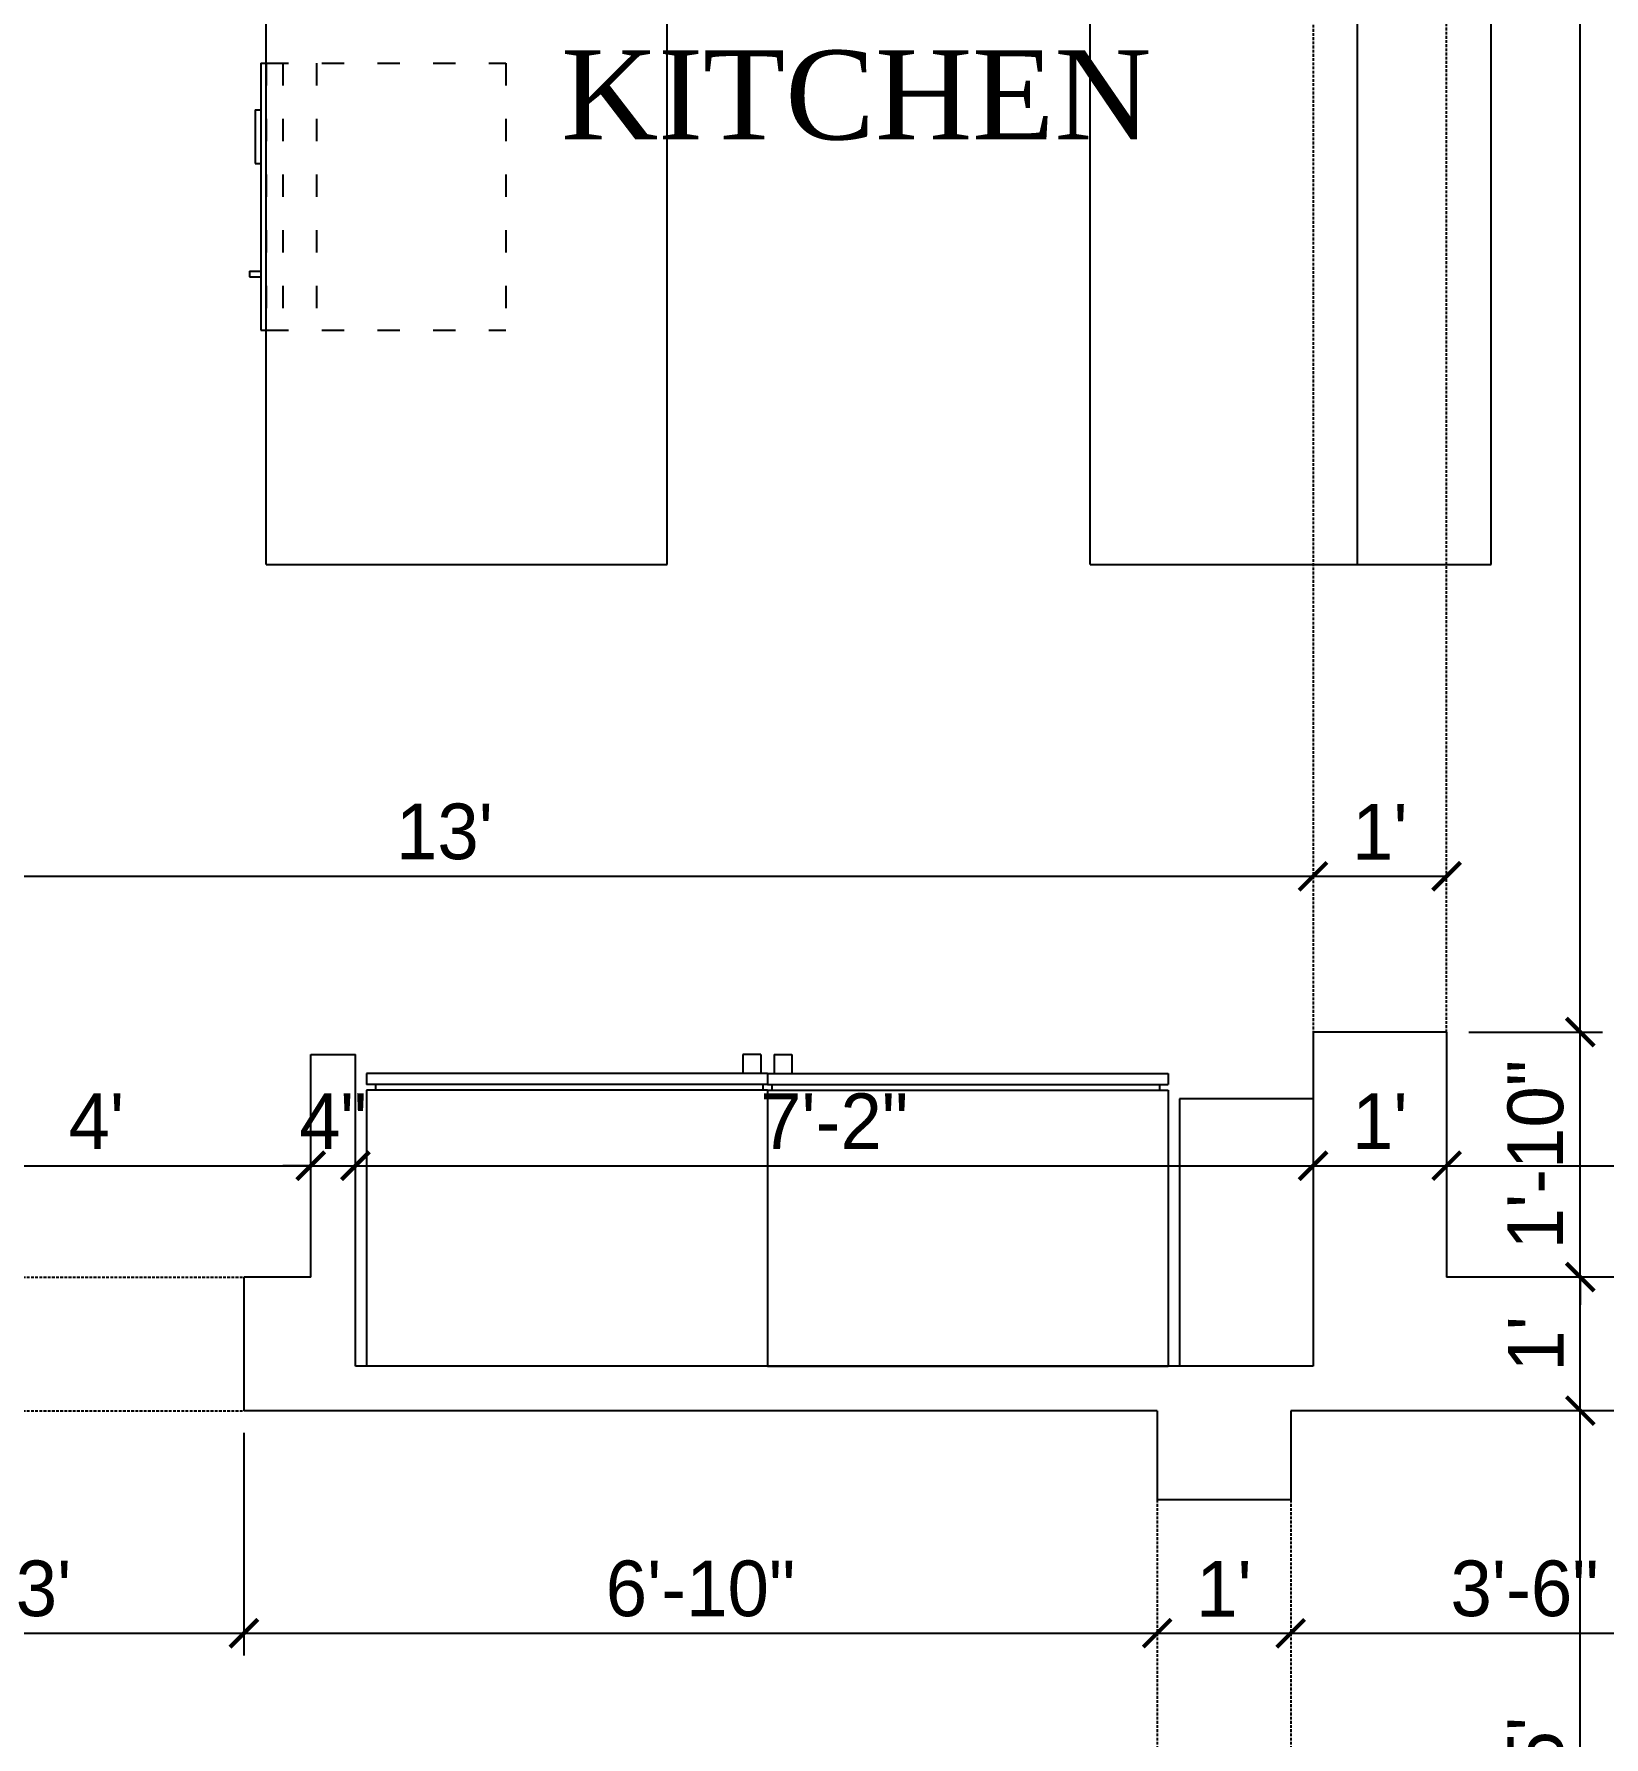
# Model space of a CAD drawing. Header units: inches. Extents: x 0 to 22102, y -19958 to 0.
# Drawn here: x 10153.5 to 10294.5, y -9934.5 to -9781.5 of the extents above; entities that cross this region are included whole.
import ezdxf

# ---------------------------------------------------------------- set-up
doc = ezdxf.new("R2010")
doc.units = ezdxf.units.IN
doc.header["$MEASUREMENT"] = 0
doc.linetypes.add('HIDDEN', pattern=[0.375, 0.25, -0.125])
doc.linetypes.add('SMALL', pattern=[5, 2, -3])
for name, color, linetype in [('CABINETS', 2, 'Continuous'), ('DIM-EXT', 5, 'Continuous'), ('DIM-INT', 5, 'Continuous'), ('HEADER-INT', 5, 'HIDDEN'), ('PLUMBING', 1, 'Continuous'), ('TEXTL', 3, 'Continuous'), ('WALL-INT', 4, 'Continuous')]:
    doc.layers.add(name, color=color, linetype=linetype)
doc.styles.add('TITLE-1', font='BOOKOS.TTF', dxfattribs={"height": 5})
doc.dimstyles.new('Ideal', dxfattribs={"dimscale": 0, "dimtxt": 5, "dimasz": 2.5, "dimexe": 2, "dimexo": 2, "dimgap": 1.5, "dimtad": 1, "dimdec": 4, "dimzin": 0, "dimdsep": 46, "dimlunit": 4, "dimtxsty": 'Standard', "dimblk": 'ARCHTICK', "dimcen": 2, "dimclrt": 1, "dimazin": 0, "dimtfac": 0.75, "dimtdec": 4, "dimtix": 1, "dimtofl": 0, "dimtmove": 2, "dimatfit": 3, "dimldrblk": 'OPEN30', "dimfxl": 1, "dimtolj": 1, "dimtzin": 0, "dimarcsym": 0})

# ---------------------------------------------------------------- blocks, each defined once
blk = doc.blocks.new('DISH WASHER')
at = {"linetype": 'SMALL'}
for p, q in [((0, 0), (-24, 0)), ((-24, -21.5), (-24, 0)), ((0, -21.5), (0, 0)), ((0, -17), (-24, -17)), ((0, -20), (-24, -20)), ((0, -21.5), (-24, -21.5))]:
    blk.add_line(p, q, dxfattribs=at)
for p, q in [((-24, -22), (-24, -21.5)), ((0, -22), (-24, -22)), ((-19.2, -23), (-19.2, -22)), ((-18.7, -22), (-19.2, -22)), ((-18.7, -23), (-18.7, -22)), ((-9, -22.5), (-9, -22)), ((-4.2, -22), (-9, -22)), ((-4.2, -22.5), (-9, -22.5)), ((-4.2, -22.5), (-4.2, -22)), ((0, -22), (0, -21.5)), ((-18.7, -23), (-19.2, -23))]:
    blk.add_line(p, q)
blk = doc.blocks.new('REFRIGERATOR')
for p, q in [((0.6, 28), (0.6, 26.3)), ((0.6, 28), (2.2, 28)), ((2.2, 28), (2.2, 26.3)), ((0, 26.3), (36, 26.3)), ((0, 26.3), (0, 25.3)), ((36, 26.3), (36, 25.3)), ((0, 25.3), (36, 25.3)), ((0, 24.8), (36, 24.8)), ((0, 24.8), (0, 0)), ((0.4, 25.3), (0.4, 24.8)), ((35.2, 25.3), (35.2, 24.8)), ((36, 24.8), (36, 0)), ((0, 0), (36, 0))]:
    blk.add_line(p, q)
blk = doc.blocks.new('_ArchTick')
at = {"color": 0, "linetype": 'ByBlock', "lineweight": 100, "const_width": 0.15}
blk.add_lwpolyline([(-0.5, -0.5), (0.5, 0.5)], dxfattribs=at)
blk = doc.blocks.new('*D235')
at = {"layer": 'Defpoints', "color": 0, "transparency": 16777216}
for p in [(10604.39, -9550.38), (10604.39, -9550.38), (9724.39, -9887.18)]:
    blk.add_point(p, dxfattribs=at)
at = {"layer": 'DIM-EXT', "color": 0, "lineweight": -2, "transparency": 16777216}
for p, q in [((9724.39, -9885.18), (9724.39, -9548.38)), ((9724.39, -9550.38), (10604.39, -9550.38))]:
    blk.add_line(p, q, dxfattribs=at)
at = {"layer": 'DIM-EXT', "color": 0, "lineweight": -2, "transparency": 16777216, "xscale": 2.5, "yscale": 2.5, "zscale": 2.5, "rotation": 180}
blk.add_blockref('_ArchTick', (9724.39, -9550.38), dxfattribs=at)
at = {"layer": 'DIM-EXT', "color": 0, "lineweight": -2, "transparency": 16777216, "xscale": 2.5, "yscale": 2.5, "zscale": 2.5}
blk.add_blockref('_ArchTick', (10604.39, -9550.38), dxfattribs=at)
at = {"layer": 'DIM-EXT', "color": 1, "transparency": 16777216, "insert": (10164.39, -9546.38), "char_height": 5, "attachment_point": 5}
blk.add_mtext('\\A1;73\'-4"', dxfattribs=at)
blk = doc.blocks.new('_Open30')
at = {"color": 0, "linetype": 'ByBlock', "lineweight": -2}
for p, q in [((-1, 0.268), (0, 0)), ((0, 0), (-1, -0.268)), ((0, 0), (-1, 0))]:
    blk.add_line(p, q, dxfattribs=at)
blk = doc.blocks.new('*D518')
at = {"layer": 'Defpoints', "color": 0, "transparency": 16777216}
for p in [(10136.39, -9905.18), (10172.39, -9905.18), (10172.39, -9925.18)]:
    blk.add_point(p, dxfattribs=at)
at = {"layer": 'DIM-INT', "color": 0, "lineweight": -2, "transparency": 16777216}
for p, q in [((10136.39, -9907.18), (10136.39, -9927.18)), ((10172.39, -9907.18), (10172.39, -9927.18)), ((10136.39, -9925.18), (10172.39, -9925.18))]:
    blk.add_line(p, q, dxfattribs=at)
at = {"layer": 'DIM-INT', "color": 0, "lineweight": -2, "transparency": 16777216, "xscale": 2.5, "yscale": 2.5, "zscale": 2.5, "rotation": 180}
blk.add_blockref('_ArchTick', (10136.39, -9925.18), dxfattribs=at)
at = {"layer": 'DIM-INT', "color": 0, "lineweight": -2, "transparency": 16777216, "xscale": 2.5, "yscale": 2.5, "zscale": 2.5}
blk.add_blockref('_ArchTick', (10172.39, -9925.18), dxfattribs=at)
at = {"layer": 'DIM-INT', "color": 1, "transparency": 16777216, "insert": (10154.39, -9921.18), "char_height": 5, "attachment_point": 5}
blk.add_mtext("\\A1;3'", dxfattribs=at)
blk = doc.blocks.new('*D519')
at = {"layer": 'Defpoints', "color": 0, "transparency": 16777216}
for p in [(10172.39, -9905.18), (10254.39, -9925.18), (10254.39, -9925.18)]:
    blk.add_point(p, dxfattribs=at)
at = {"layer": 'DIM-INT', "color": 0, "lineweight": -2, "transparency": 16777216}
for p, q in [((10172.39, -9907.18), (10172.39, -9927.18)), ((10172.39, -9925.18), (10254.39, -9925.18))]:
    blk.add_line(p, q, dxfattribs=at)
at = {"layer": 'DIM-INT', "color": 0, "lineweight": -2, "transparency": 16777216, "xscale": 2.5, "yscale": 2.5, "zscale": 2.5, "rotation": 180}
blk.add_blockref('_ArchTick', (10172.39, -9925.18), dxfattribs=at)
at = {"layer": 'DIM-INT', "color": 0, "lineweight": -2, "transparency": 16777216, "xscale": 2.5, "yscale": 2.5, "zscale": 2.5}
blk.add_blockref('_ArchTick', (10254.39, -9925.18), dxfattribs=at)
at = {"layer": 'DIM-INT', "color": 1, "transparency": 16777216, "insert": (10213.39, -9921.18), "char_height": 5, "attachment_point": 5}
blk.add_mtext('\\A1;6\'-10"', dxfattribs=at)
blk = doc.blocks.new('*D520')
at = {"layer": 'Defpoints', "color": 0, "transparency": 16777216}
for p in [(10254.39, -9925.18), (10266.39, -9925.18), (10266.39, -9925.18)]:
    blk.add_point(p, dxfattribs=at)
at = {"layer": 'DIM-INT', "color": 0, "lineweight": -2, "transparency": 16777216}
blk.add_line((10254.39, -9925.18), (10266.39, -9925.18), dxfattribs=at)
at = {"layer": 'DIM-INT', "color": 0, "lineweight": -2, "transparency": 16777216, "xscale": 2.5, "yscale": 2.5, "zscale": 2.5, "rotation": 180}
blk.add_blockref('_ArchTick', (10254.39, -9925.18), dxfattribs=at)
at = {"layer": 'DIM-INT', "color": 0, "lineweight": -2, "transparency": 16777216, "xscale": 2.5, "yscale": 2.5, "zscale": 2.5}
blk.add_blockref('_ArchTick', (10266.39, -9925.18), dxfattribs=at)
at = {"layer": 'DIM-INT', "color": 1, "transparency": 16777216, "insert": (10260.39, -9921.18), "char_height": 5, "attachment_point": 5}
blk.add_mtext("\\A1;1'", dxfattribs=at)
blk = doc.blocks.new('*D521')
at = {"layer": 'Defpoints', "color": 0, "transparency": 16777216}
for p in [(10308.39, -9905.18), (10266.39, -9925.18), (10308.39, -9925.18)]:
    blk.add_point(p, dxfattribs=at)
at = {"layer": 'DIM-INT', "color": 0, "lineweight": -2, "transparency": 16777216}
for p, q in [((10308.39, -9907.18), (10308.39, -9927.18)), ((10266.39, -9925.18), (10308.39, -9925.18))]:
    blk.add_line(p, q, dxfattribs=at)
at = {"layer": 'DIM-INT', "color": 0, "lineweight": -2, "transparency": 16777216, "xscale": 2.5, "yscale": 2.5, "zscale": 2.5, "rotation": 180}
blk.add_blockref('_ArchTick', (10266.39, -9925.18), dxfattribs=at)
at = {"layer": 'DIM-INT', "color": 0, "lineweight": -2, "transparency": 16777216, "xscale": 2.5, "yscale": 2.5, "zscale": 2.5}
blk.add_blockref('_ArchTick', (10308.39, -9925.18), dxfattribs=at)
at = {"layer": 'DIM-INT', "color": 1, "transparency": 16777216, "insert": (10287.39, -9921.18), "char_height": 5, "attachment_point": 5}
blk.add_mtext('\\A1;3\'-6"', dxfattribs=at)
blk = doc.blocks.new('*D395')
at = {"layer": 'Defpoints', "color": 0, "transparency": 16777216}
for p in [(10130.39, -9883.18), (10178.39, -9883.18), (10178.39, -9883.18)]:
    blk.add_point(p, dxfattribs=at)
at = {"layer": 'DIM-INT', "color": 0, "lineweight": -2, "transparency": 16777216}
blk.add_line((10130.39, -9883.18), (10178.39, -9883.18), dxfattribs=at)
at = {"layer": 'DIM-INT', "color": 0, "lineweight": -2, "transparency": 16777216, "xscale": 2.5, "yscale": 2.5, "zscale": 2.5, "rotation": 180}
blk.add_blockref('_ArchTick', (10130.39, -9883.18), dxfattribs=at)
at = {"layer": 'DIM-INT', "color": 0, "lineweight": -2, "transparency": 16777216, "xscale": 2.5, "yscale": 2.5, "zscale": 2.5}
blk.add_blockref('_ArchTick', (10178.39, -9883.18), dxfattribs=at)
at = {"layer": 'DIM-INT', "color": 1, "transparency": 16777216, "insert": (10159.13, -9879.18), "char_height": 5, "attachment_point": 5}
blk.add_mtext("\\A1;4'", dxfattribs=at)
blk = doc.blocks.new('*D396')
at = {"layer": 'Defpoints', "color": 0, "transparency": 16777216}
for p in [(10178.39, -9883.18), (10182.39, -9883.18), (10182.39, -9883.18)]:
    blk.add_point(p, dxfattribs=at)
at = {"layer": 'DIM-INT', "color": 0, "lineweight": -2, "transparency": 16777216}
for p, q in [((10178.39, -9883.18), (10175.89, -9883.18)), ((10178.39, -9883.18), (10182.39, -9883.18)), ((10182.39, -9883.18), (10184.89, -9883.18))]:
    blk.add_line(p, q, dxfattribs=at)
at = {"layer": 'DIM-INT', "color": 0, "lineweight": -2, "transparency": 16777216, "xscale": 2.5, "yscale": 2.5, "zscale": 2.5}
blk.add_blockref('_ArchTick', (10178.39, -9883.18), dxfattribs=at)
at = {"layer": 'DIM-INT', "color": 0, "lineweight": -2, "transparency": 16777216, "xscale": 2.5, "yscale": 2.5, "zscale": 2.5, "rotation": 180}
blk.add_blockref('_ArchTick', (10182.39, -9883.18), dxfattribs=at)
at = {"layer": 'DIM-INT', "color": 1, "transparency": 16777216, "insert": (10180.39, -9879.18), "char_height": 5, "attachment_point": 5}
blk.add_mtext('\\A1;4"', dxfattribs=at)
blk = doc.blocks.new('*D397')
at = {"layer": 'Defpoints', "color": 0, "transparency": 16777216}
for p in [(10182.39, -9883.18), (10268.39, -9883.18), (10268.39, -9883.18)]:
    blk.add_point(p, dxfattribs=at)
at = {"layer": 'DIM-INT', "color": 0, "lineweight": -2, "transparency": 16777216}
blk.add_line((10182.39, -9883.18), (10268.39, -9883.18), dxfattribs=at)
at = {"layer": 'DIM-INT', "color": 0, "lineweight": -2, "transparency": 16777216, "xscale": 2.5, "yscale": 2.5, "zscale": 2.5, "rotation": 180}
blk.add_blockref('_ArchTick', (10182.39, -9883.18), dxfattribs=at)
at = {"layer": 'DIM-INT', "color": 0, "lineweight": -2, "transparency": 16777216, "xscale": 2.5, "yscale": 2.5, "zscale": 2.5}
blk.add_blockref('_ArchTick', (10268.39, -9883.18), dxfattribs=at)
at = {"layer": 'DIM-INT', "color": 1, "transparency": 16777216, "insert": (10225.39, -9879.18), "char_height": 5, "attachment_point": 5}
blk.add_mtext('\\A1;7\'-2"', dxfattribs=at)
blk = doc.blocks.new('*D398')
at = {"layer": 'Defpoints', "color": 0, "transparency": 16777216}
for p in [(10268.39, -9883.18), (10280.39, -9883.18), (10280.39, -9883.18)]:
    blk.add_point(p, dxfattribs=at)
at = {"layer": 'DIM-INT', "color": 0, "lineweight": -2, "transparency": 16777216}
blk.add_line((10268.39, -9883.18), (10280.39, -9883.18), dxfattribs=at)
at = {"layer": 'DIM-INT', "color": 0, "lineweight": -2, "transparency": 16777216, "xscale": 2.5, "yscale": 2.5, "zscale": 2.5, "rotation": 180}
blk.add_blockref('_ArchTick', (10268.39, -9883.18), dxfattribs=at)
at = {"layer": 'DIM-INT', "color": 0, "lineweight": -2, "transparency": 16777216, "xscale": 2.5, "yscale": 2.5, "zscale": 2.5}
blk.add_blockref('_ArchTick', (10280.39, -9883.18), dxfattribs=at)
at = {"layer": 'DIM-INT', "color": 1, "transparency": 16777216, "insert": (10274.39, -9879.18), "char_height": 5, "attachment_point": 5}
blk.add_mtext("\\A1;1'", dxfattribs=at)
blk = doc.blocks.new('*D399')
at = {"layer": 'Defpoints', "color": 0, "transparency": 16777216}
for p in [(10280.39, -9883.18), (10594.39, -9883.18), (10594.39, -9883.18)]:
    blk.add_point(p, dxfattribs=at)
at = {"layer": 'DIM-INT', "color": 0, "lineweight": -2, "transparency": 16777216}
blk.add_line((10280.39, -9883.18), (10594.39, -9883.18), dxfattribs=at)
at = {"layer": 'DIM-INT', "color": 0, "lineweight": -2, "transparency": 16777216, "xscale": 2.5, "yscale": 2.5, "zscale": 2.5, "rotation": 180}
blk.add_blockref('_ArchTick', (10280.39, -9883.18), dxfattribs=at)
at = {"layer": 'DIM-INT', "color": 0, "lineweight": -2, "transparency": 16777216, "xscale": 2.5, "yscale": 2.5, "zscale": 2.5}
blk.add_blockref('_ArchTick', (10594.39, -9883.18), dxfattribs=at)
at = {"layer": 'DIM-INT', "color": 1, "transparency": 16777216, "insert": (10437.39, -9879.18), "char_height": 5, "attachment_point": 5}
blk.add_mtext('\\A1;26\'-2"', dxfattribs=at)
blk = doc.blocks.new('*D406')
at = {"layer": 'Defpoints', "color": 0, "transparency": 16777216}
for p in [(10112.39, -9857.18), (10268.39, -9857.18), (10268.39, -9857.18)]:
    blk.add_point(p, dxfattribs=at)
at = {"layer": 'DIM-INT', "color": 0, "lineweight": -2, "transparency": 16777216}
blk.add_line((10112.39, -9857.18), (10268.39, -9857.18), dxfattribs=at)
at = {"layer": 'DIM-INT', "color": 0, "lineweight": -2, "transparency": 16777216, "xscale": 2.5, "yscale": 2.5, "zscale": 2.5, "rotation": 180}
blk.add_blockref('_ArchTick', (10112.39, -9857.18), dxfattribs=at)
at = {"layer": 'DIM-INT', "color": 0, "lineweight": -2, "transparency": 16777216, "xscale": 2.5, "yscale": 2.5, "zscale": 2.5}
blk.add_blockref('_ArchTick', (10268.39, -9857.18), dxfattribs=at)
at = {"layer": 'DIM-INT', "color": 1, "transparency": 16777216, "insert": (10190.39, -9853.18), "char_height": 5, "attachment_point": 5}
blk.add_mtext("\\A1;13'", dxfattribs=at)
blk = doc.blocks.new('*D407')
at = {"layer": 'Defpoints', "color": 0, "transparency": 16777216}
for p in [(10268.39, -9857.18), (10280.39, -9857.18), (10280.39, -9857.18)]:
    blk.add_point(p, dxfattribs=at)
at = {"layer": 'DIM-INT', "color": 0, "lineweight": -2, "transparency": 16777216}
blk.add_line((10268.39, -9857.18), (10280.39, -9857.18), dxfattribs=at)
at = {"layer": 'DIM-INT', "color": 0, "lineweight": -2, "transparency": 16777216, "xscale": 2.5, "yscale": 2.5, "zscale": 2.5, "rotation": 180}
blk.add_blockref('_ArchTick', (10268.39, -9857.18), dxfattribs=at)
at = {"layer": 'DIM-INT', "color": 0, "lineweight": -2, "transparency": 16777216, "xscale": 2.5, "yscale": 2.5, "zscale": 2.5}
blk.add_blockref('_ArchTick', (10280.39, -9857.18), dxfattribs=at)
at = {"layer": 'DIM-INT', "color": 1, "transparency": 16777216, "insert": (10274.39, -9853.18), "char_height": 5, "attachment_point": 5}
blk.add_mtext("\\A1;1'", dxfattribs=at)
blk = doc.blocks.new('*D507')
at = {"layer": 'Defpoints', "color": 0, "transparency": 16777216}
for p in [(10292.39, -9905.18), (10292.39, -9905.18), (10292.39, -9965.18)]:
    blk.add_point(p, dxfattribs=at)
at = {"layer": 'DIM-INT', "color": 0, "lineweight": -2, "transparency": 16777216}
blk.add_line((10292.39, -9965.18), (10292.39, -9905.18), dxfattribs=at)
at = {"layer": 'DIM-INT', "color": 0, "lineweight": -2, "transparency": 16777216, "xscale": 2.5, "yscale": 2.5, "zscale": 2.5}
for p, rotation in [((10292.39, -9905.18), 90), ((10292.39, -9965.18), 270)]:
    blk.add_blockref('_ArchTick', p, dxfattribs=dict(at, rotation=rotation))
at = {"layer": 'DIM-INT', "color": 1, "transparency": 16777216, "insert": (10288.39, -9935.18), "char_height": 5, "attachment_point": 5, "rotation": 90}
blk.add_mtext("\\A1;5'", dxfattribs=at)
blk = doc.blocks.new('*D508')
at = {"layer": 'Defpoints', "color": 0, "transparency": 16777216}
for p in [(10292.39, -9893.18), (10292.39, -9893.18), (10292.39, -9905.18)]:
    blk.add_point(p, dxfattribs=at)
at = {"layer": 'DIM-INT', "color": 0, "lineweight": -2, "transparency": 16777216}
blk.add_line((10292.39, -9905.18), (10292.39, -9893.18), dxfattribs=at)
at = {"layer": 'DIM-INT', "color": 0, "lineweight": -2, "transparency": 16777216, "xscale": 2.5, "yscale": 2.5, "zscale": 2.5}
for p, rotation in [((10292.39, -9893.18), 90), ((10292.39, -9905.18), 270)]:
    blk.add_blockref('_ArchTick', p, dxfattribs=dict(at, rotation=rotation))
at = {"layer": 'DIM-INT', "color": 1, "transparency": 16777216, "insert": (10288.39, -9899.18), "char_height": 5, "attachment_point": 5, "rotation": 90}
blk.add_mtext("\\A1;1'", dxfattribs=at)
blk = doc.blocks.new('*D509')
at = {"layer": 'Defpoints', "color": 0, "transparency": 16777216}
for p in [(10280.39, -9871.18), (10292.39, -9871.18), (10292.39, -9893.18)]:
    blk.add_point(p, dxfattribs=at)
at = {"layer": 'DIM-INT', "color": 0, "lineweight": -2, "transparency": 16777216}
for p, q in [((10292.39, -9871.18), (10292.39, -9868.68)), ((10282.39, -9871.18), (10294.39, -9871.18)), ((10292.39, -9893.18), (10292.39, -9871.18)), ((10292.39, -9893.18), (10292.39, -9895.68))]:
    blk.add_line(p, q, dxfattribs=at)
at = {"layer": 'DIM-INT', "color": 0, "lineweight": -2, "transparency": 16777216, "xscale": 2.5, "yscale": 2.5, "zscale": 2.5}
for p, rotation in [((10292.39, -9871.18), 270), ((10292.39, -9893.18), 90)]:
    blk.add_blockref('_ArchTick', p, dxfattribs=dict(at, rotation=rotation))
at = {"layer": 'DIM-INT', "color": 1, "transparency": 16777216, "insert": (10288.39, -9882.18), "char_height": 5, "attachment_point": 5, "rotation": 90}
blk.add_mtext('\\A1;1\'-10"', dxfattribs=at)
blk = doc.blocks.new('*D569')
at = {"layer": 'Defpoints', "color": 0, "transparency": 16777216}
for p in [(10280.39, -9647.18), (10292.39, -9647.18), (10280.39, -9871.18)]:
    blk.add_point(p, dxfattribs=at)
at = {"layer": 'DIM-INT', "color": 0, "lineweight": -2, "transparency": 16777216}
for p, q in [((10282.39, -9647.18), (10294.39, -9647.18)), ((10292.39, -9871.18), (10292.39, -9647.18)), ((10282.39, -9871.18), (10294.39, -9871.18))]:
    blk.add_line(p, q, dxfattribs=at)
at = {"layer": 'DIM-INT', "color": 0, "lineweight": -2, "transparency": 16777216, "xscale": 2.5, "yscale": 2.5, "zscale": 2.5}
for p, rotation in [((10292.39, -9647.18), 90), ((10292.39, -9871.18), 270)]:
    blk.add_blockref('_ArchTick', p, dxfattribs=dict(at, rotation=rotation))
at = {"layer": 'DIM-INT', "color": 1, "transparency": 16777216, "insert": (10288.39, -9759.18), "char_height": 5, "attachment_point": 5, "rotation": 90}
blk.add_mtext('\\A1;18\'-8"', dxfattribs=at)

msp = doc.modelspace()

# ---------------------------------------------------------------- linework, layer by layer
at = {"layer": 'CABINETS'}
for p, q in [((10174.39078, -9829.18476), (10174.39078, -9689.18476)), ((10210.39078, -9829.18476), (10210.39078, -9689.18476)), ((10248.39078, -9829.18476), (10248.39078, -9689.18476)), ((10272.39078, -9829.18476), (10272.39078, -9689.18476)), ((10284.39078, -9829.18476), (10284.39078, -9689.18476)), ((10174.39078, -9829.18476), (10210.39078, -9829.18476)), ((10248.39078, -9829.18476), (10284.39078, -9829.18476)), ((10268.39078, -9877.18476), (10256.39078, -9877.18476)), ((10256.39078, -9877.18476), (10256.39078, -9901.18476))]:
    msp.add_line(p, q, dxfattribs=at)
at = {"layer": 'HEADER-INT'}
for p, q in [((10268.39078, -9647.18476), (10268.39078, -9871.18476)), ((10280.39078, -9871.18476), (10280.39078, -9647.18476)), ((10136.39078, -9893.18476), (10172.39078, -9893.18476)), ((10136.39078, -9905.18476), (10172.39078, -9905.18476)), ((10254.39078, -9913.18476), (10254.39078, -9957.18476)), ((10266.39078, -9913.18476), (10266.39078, -9957.18476))]:
    msp.add_line(p, q, dxfattribs=at)
at = {"layer": 'WALL-INT'}
for p, q in [((10280.39078, -9871.18476), (10268.39078, -9871.18476)), ((10268.39078, -9871.18476), (10268.39078, -9901.18476)), ((10280.39078, -9871.18476), (10280.39078, -9893.18476)), ((10178.39078, -9893.18476), (10178.39078, -9873.18476)), ((10178.39078, -9873.18476), (10182.39078, -9873.18476)), ((10182.39078, -9901.18476), (10182.39078, -9873.18476)), ((10178.39078, -9893.18476), (10172.39078, -9893.18476)), ((10172.39078, -9893.18476), (10172.39078, -9905.18476)), ((10308.39078, -9893.18476), (10280.39078, -9893.18476)), ((10268.39078, -9901.18476), (10182.39078, -9901.18476)), ((10254.39078, -9905.18476), (10172.39078, -9905.18476)), ((10254.39078, -9905.18476), (10254.39078, -9913.18476)), ((10308.39078, -9905.18476), (10266.39078, -9905.18476)), ((10266.39078, -9905.18476), (10266.39078, -9913.18476)), ((10266.39078, -9913.18476), (10254.39078, -9913.18476))]:
    msp.add_line(p, q, dxfattribs=at)

# ---------------------------------------------------------------- block references
at = {"layer": 'PLUMBING', "xscale": -1, "rotation": 269.9999999999978}
msp.add_blockref('DISH WASHER', (10195.89078, -9784.13335), dxfattribs=at)
at = {"layer": 'PLUMBING', "xscale": -1}
msp.add_blockref('REFRIGERATOR', (10219.39078, -9901.18476), dxfattribs=at)
at = {"layer": 'PLUMBING'}
msp.add_blockref('REFRIGERATOR', (10219.39078, -9901.18476), dxfattribs=at)

# ---------------------------------------------------------------- texts
at = {"layer": 'TEXTL', "insert": (10227.37434, -9787.04255), "char_height": 8, "width": 102.8934752, "attachment_point": 5, "style": 'TITLE-1'}
msp.add_mtext('KITCHEN', dxfattribs=at)

# ---------------------------------------------------------------- dimensions: what is measured, and where the dimension line sits
at = {"layer": 'DIM-EXT'}
dim = msp.add_linear_dim(base=(10604.39078, -9550.37744), p1=(9724.39078, -9887.18476), p2=(10604.39078, -9550.37744), angle=180, dimstyle='Ideal', override={"dimscale": 1, "dimtofl": 1, "dimfxl": 0.125}, dxfattribs=at)
dim.commit()
dim.dimension.update_dxf_attribs({"geometry": '*D235', "text_midpoint": (10164.39078, -9546.37744)})
at = {"layer": 'DIM-INT'}
for base, p1, p2, angle, picture, middle in [((10292.39078, -9647.18476), (10280.39078, -9871.18476), (10280.39078, -9647.18476), 90, '*D569', (10288.39078, -9759.18476)), ((10268.39078, -9857.18476), (10112.39078, -9857.18476), (10268.39078, -9857.18476), 180, '*D406', (10190.39078, -9853.18476)), ((10280.39078, -9857.18476), (10268.39078, -9857.18476), (10280.39078, -9857.18476), 180, '*D407', (10274.39078, -9853.18476)), ((10292.39078, -9871.18476), (10292.39078, -9893.18476), (10280.39078, -9871.18476), 90, '*D509', (10288.39078, -9882.18476)), ((10182.39078, -9883.18476), (10178.39078, -9883.18476), (10182.39078, -9883.18476), 180, '*D396', (10180.39078, -9879.18476)), ((10268.39078, -9883.18476), (10182.39078, -9883.18476), (10268.39078, -9883.18476), 180, '*D397', (10225.39078, -9879.18476)), ((10280.39078, -9883.18476), (10268.39078, -9883.18476), (10280.39078, -9883.18476), 180, '*D398', (10274.39078, -9879.18476)), ((10594.39078, -9883.18476), (10280.39078, -9883.18476), (10594.39078, -9883.18476), 180, '*D399', (10437.39078, -9879.18476)), ((10292.39078, -9893.18476), (10292.39078, -9905.18476), (10292.39078, -9893.18476), 90, '*D508', (10288.39078, -9899.18476)), ((10292.39078, -9905.18476), (10292.39078, -9965.18476), (10292.39078, -9905.18476), 90, '*D507', (10288.39078, -9935.18476)), ((10172.39078, -9925.18476), (10136.39078, -9905.18476), (10172.39078, -9905.18476), 180, '*D518', (10154.39078, -9921.18476)), ((10254.39078, -9925.18476), (10172.39078, -9905.18476), (10254.39078, -9925.18476), 180, '*D519', (10213.39078, -9921.18476)), ((10308.39078, -9925.18476), (10266.39078, -9925.18476), (10308.39078, -9905.18476), 180, '*D521', (10287.39078, -9921.18476)), ((10266.39078, -9925.18476), (10254.39078, -9925.18476), (10266.39078, -9925.18476), 180, '*D520', (10260.39078, -9921.18476))]:
    dim = msp.add_linear_dim(base=base, p1=p1, p2=p2, angle=angle, dimstyle='Ideal', override={"dimscale": 1, "dimtad": 3, "dimtofl": 1, "dimfxl": 0.125}, dxfattribs=at)
    dim.commit()
    dim.dimension.update_dxf_attribs({"geometry": picture, "text_midpoint": middle})
dim = msp.add_linear_dim(base=(10178.39078, -9883.18476), p1=(10130.39078, -9883.18476), p2=(10178.39078, -9883.18476), angle=180, dimstyle='Ideal', override={"dimscale": 1, "dimtad": 3, "dimtofl": 1, "dimfxl": 0.125}, dxfattribs=at)
dim.commit()
dim.dimension.update_dxf_attribs({"geometry": '*D395', "text_midpoint": (10159.13246, -9879.18476), "dimtype": 160})

doc.saveas('drawing.dxf')
